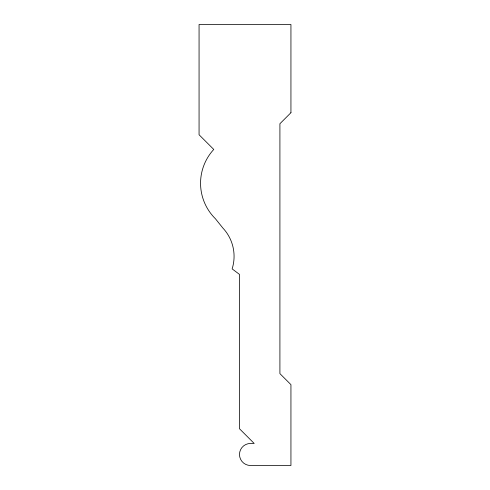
<?xml version="1.0" encoding="UTF-8"?>
<svg xmlns="http://www.w3.org/2000/svg" width="490" height="490" viewBox="0 0 490 490"><rect width="100%" height="100%" fill="white"/><g stroke="black" fill="none" stroke-linecap="round" stroke-linejoin="round"><path stroke-width="0.73" d="M290.938 112.7L279.913 123.725L279.913 373.625L290.938 384.65L290.938 465.5L250.513 465.5A11.025 11.025 0 0 1 239.488 454.475A11.025 11.025 0 0 1 250.513 443.45L254.188 443.45L239.488 428.75L239.488 274.4L232.138 268.888A41.442 41.442 0 0 0 222.846 228.015L215.41 218.742A49.858 49.858 0 0 1 213.763 149.45L199.063 134.75L199.063 24.5L290.938 24.5L290.938 112.7"/></g></svg>
